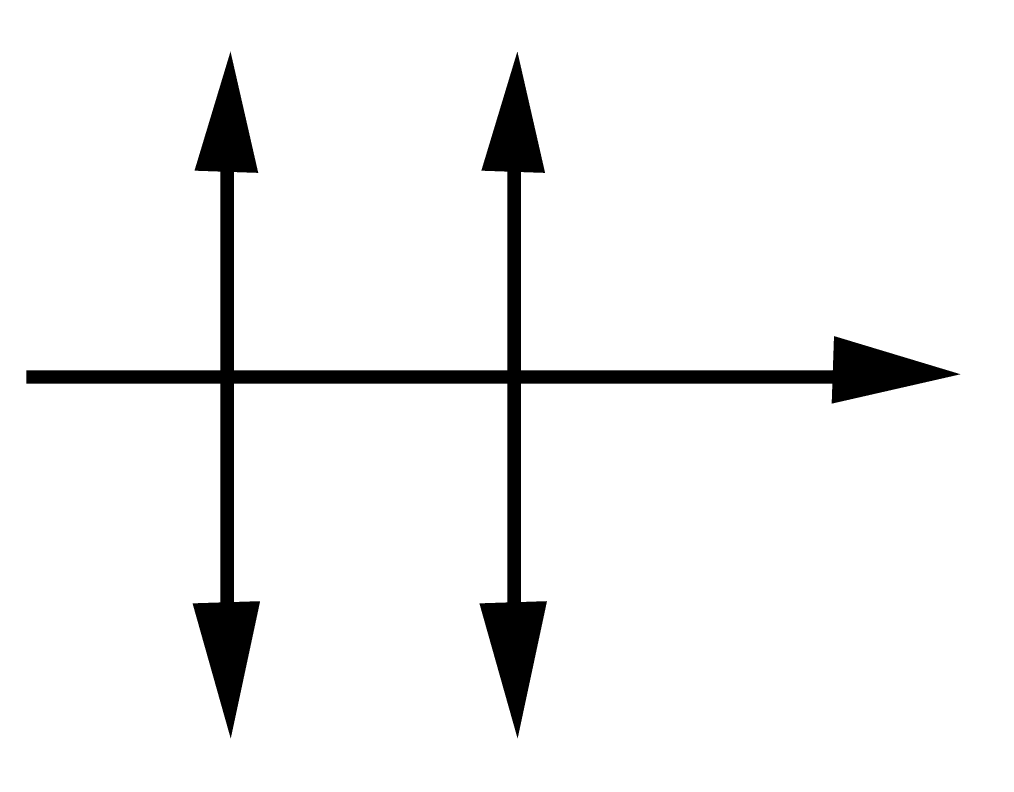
# Model space of a CAD drawing. Extents: x -0.06 to 7.14, y -0.24 to 5.32.
import ezdxf

# ---------------------------------------------------------------- set-up
doc = ezdxf.new("R2010")
doc.units = 0
doc.header["$MEASUREMENT"] = 0
doc.layers.get('0').update_dxf_attribs({"linetype": 'CONTINUOUS'})

msp = doc.modelspace()

# ---------------------------------------------------------------- linework, layer by layer
for points in [[(1.4692, 4.1983, 0.4717, 0, 0), (1.4999, 5.088, 0, 0, 0)], [(3.5886, 4.1983, 0.4717, 0, 0), (3.6193, 5.088, 0, 0, 0)], [(5.9501, 2.7346, 0.5, 0, 0), (6.8945, 2.7021, 0, 0, 0)], [(1.4691, 1.0172, 0.5, 0, 0), (1.5016, 0.009, 0, 0, 0)], [(3.5885, 1.0172, 0.5, 0, 0), (3.6211, 0.009, 0, 0, 0)]]:
    msp.add_lwpolyline(points, format="xyseb")
at = {"const_width": 0.1}
for points in [[(1.4757, 4.1983), (1.4757, 1.006)], [(3.5951, 4.1983), (3.5951, 1.006)], [(-0.0091, 2.6822), (5.9501, 2.6822)]]:
    msp.add_lwpolyline(points, dxfattribs=at)

doc.saveas('drawing.dxf')
